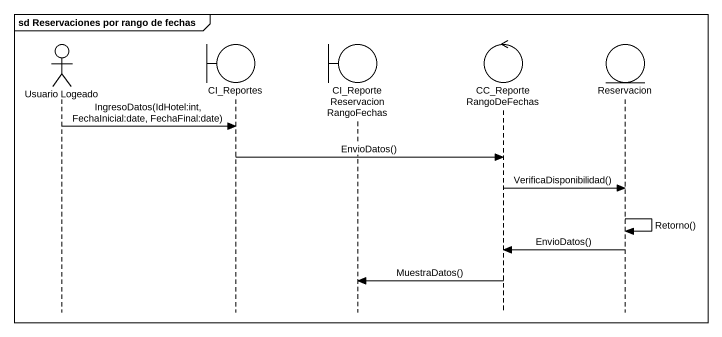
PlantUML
@startuml
mainframe sd Reservaciones por rango de fechas
hide footbox
actor "Usuario Logeado" as Usuario_Logeado
boundary CI_Reportes
boundary "CI_ReporteReservacionRangoFechas" as CI_ReporteReservacionRangoFe
control CC_ReporteRangoDeFechas
entity Reservacion

Usuario_Logeado -> CI_Reportes : IngresoDatos(IdHotel:int, FechaInicial:date, FechaFinal:date)
CI_Reportes -> CC_ReporteRangoDeFechas : EnvioDatos()
CC_ReporteRangoDeFechas -> Reservacion : VerificaDisponibilidad()
Reservacion -> Reservacion : Retorno()
Reservacion -> CC_ReporteRangoDeFechas : EnvioDatos()
CC_ReporteRangoDeFechas -> CI_ReporteReservacionRangoFe : MuestraDatos()
@enduml
